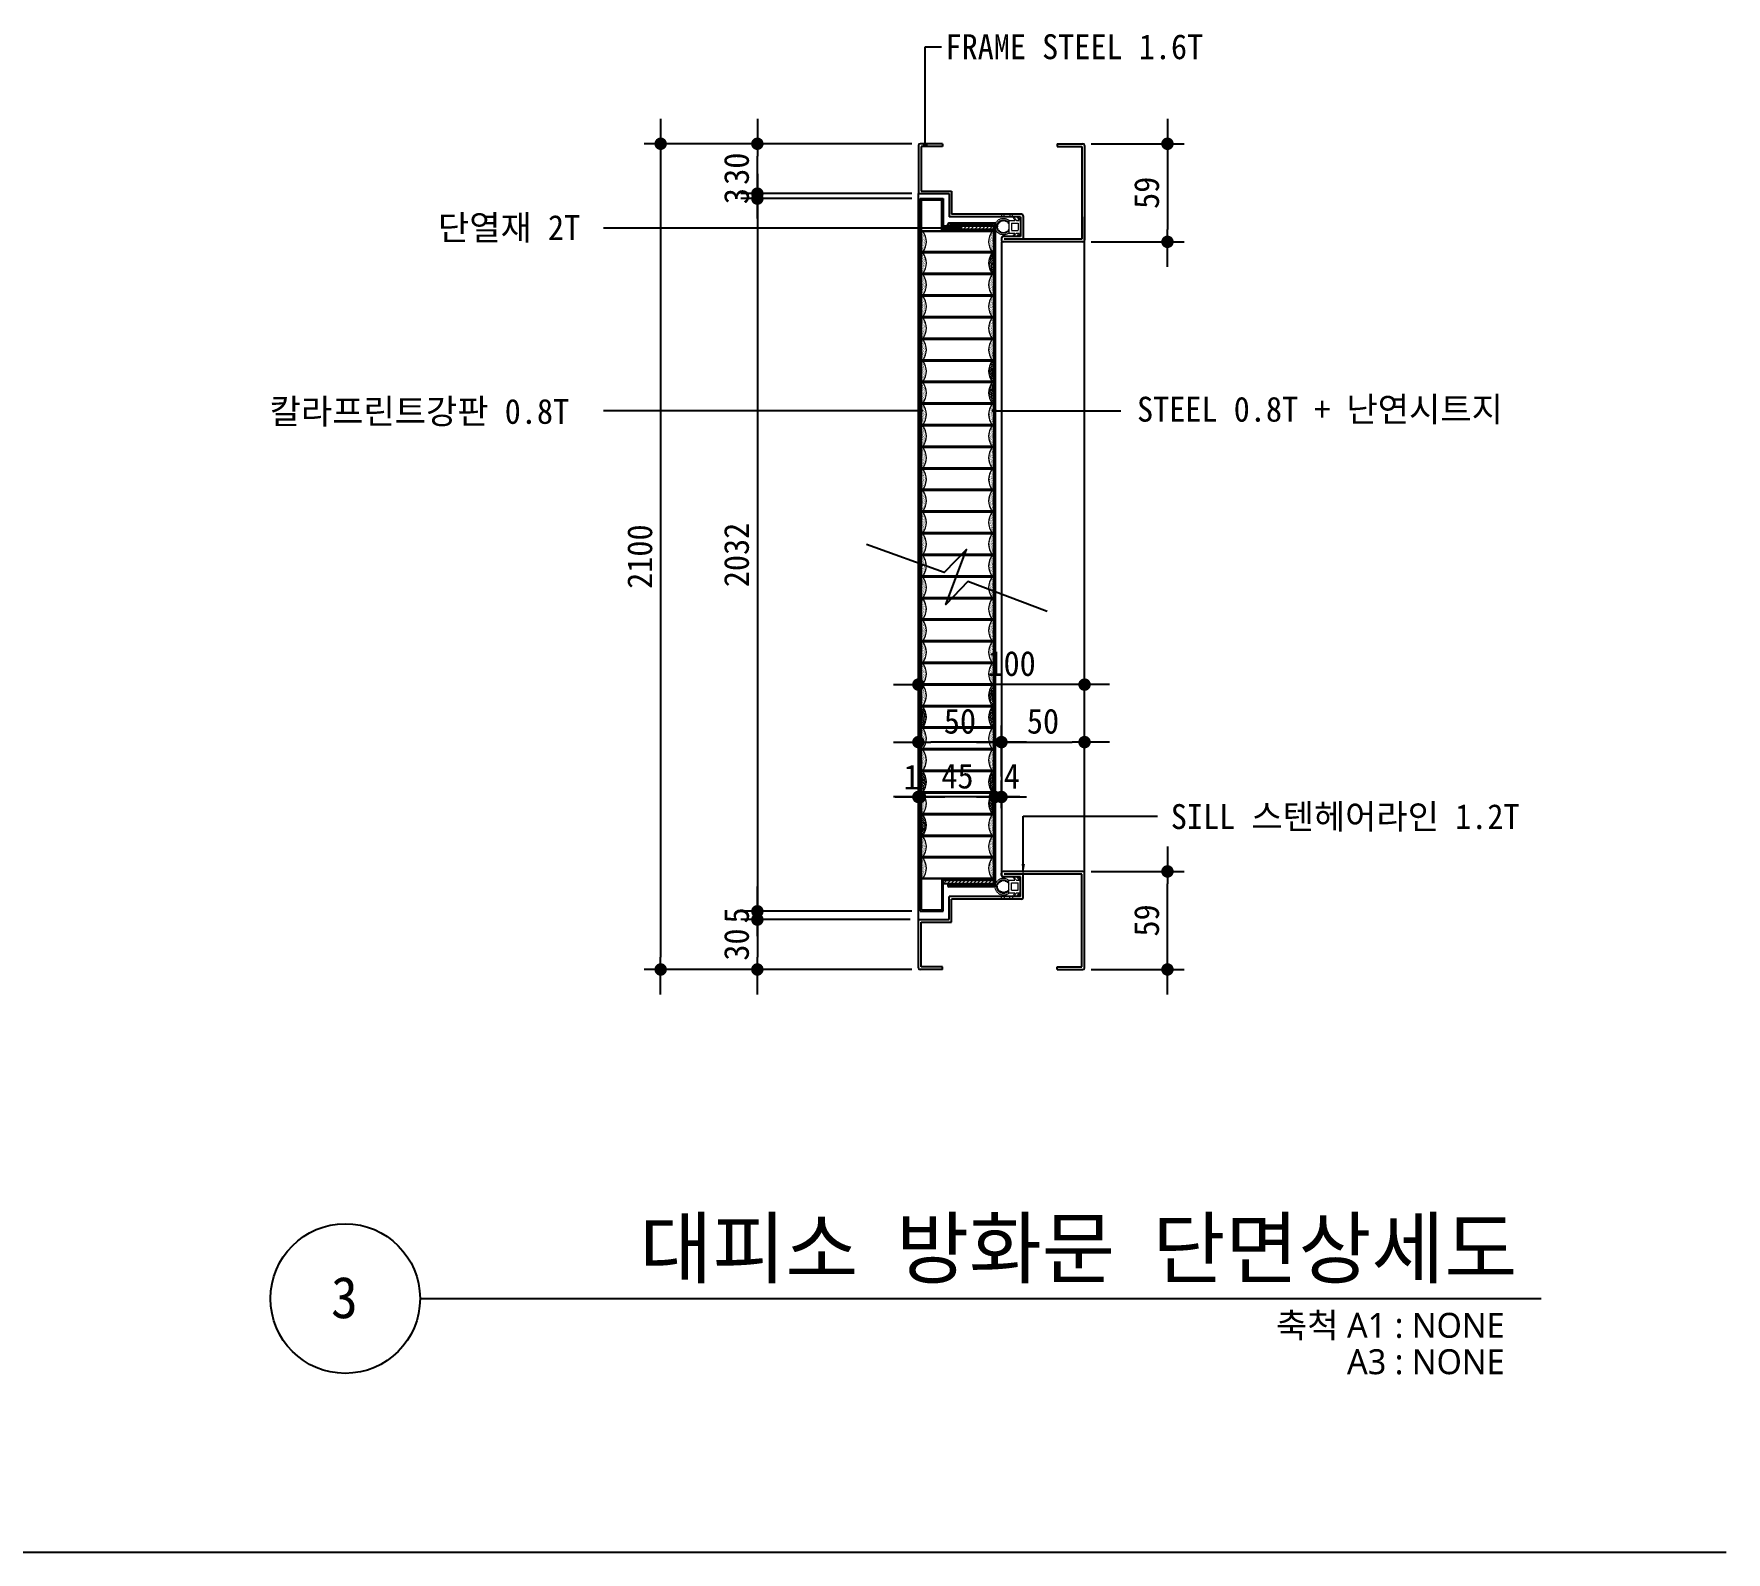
# Model space of a CAD drawing. Header units: millimetres. Extents: x 93288 to 97088, y 35747 to 38508.
# Drawn here: x 95763 to 96782, y 37438 to 38351 of the extents above; entities that cross this region are included whole.
import ezdxf
from ezdxf.enums import TextEntityAlignment as Align

# ---------------------------------------------------------------- set-up
doc = ezdxf.new("R2010")
doc.units = ezdxf.units.MM
doc.linetypes.add('HIDDEN', pattern=[0.375, 0.25, -0.125])
for name, color, linetype, lineweight in [('A-CUTL', 7, 'Continuous', 25), ('A-MKXS-LEAD', 7, 'Continuous', 25), ('A-MKXS-TEXT1', 3, 'Continuous', 25), ('A-XXXX-HATC', 8, 'Continuous', 18), ('A-XXXX-HID', 8, 'HIDDEN', 18), ('A-XXXX-INSL2', 8, 'Continuous', 18), ('A-XXXX-STL', 3, 'Continuous', 25), ('A-XXXX-SYMB', 7, 'Continuous', 25), ('A-XXXX-TXT1', 3, 'Continuous', 25)]:
    doc.layers.add(name, color=color, linetype=linetype, lineweight=lineweight)
doc.layers.add('A-DIMS', color=7, linetype='Continuous')
doc.layers.add('DOOR', color=8, linetype='Continuous')
doc.styles.add('HY울릉도L', font='')
doc.styles.add('돋움체', font='')
doc.styles.add('맑은고딕', font='malgun.ttf')
doc.styles.get('HY울릉도L').set_extended_font_data('HYwulM')
doc.styles.get('돋움체').set_extended_font_data('DotumChe')
doc.dimstyles.new('CDIM', dxfattribs={"dimtxt": 3, "dimasz": 1.5, "dimexe": 2, "dimexo": 1, "dimgap": 1, "dimtad": 1, "dimdec": 0, "dimrnd": 0.5, "dimzin": 0, "dimdsep": 32, "dimlunit": 6, "dimtxsty": 'HY울릉도L', "dimblk1": '_CIDOT', "dimblk2": '_CIDOT', "dimsah": 1, "dimcen": 5.5, "dimclrd": 2, "dimclre": 2, "dimclrt": 7, "dimadec": 0, "dimazin": 0, "dimtfac": 1, "dimtdec": 0, "dimtix": 1, "dimtmove": 2, "dimatfit": 1, "dimldrblk": '_CIDOT', "dimfxl": 1, "dimtolj": 1, "dimtzin": 0, "dimlwd": -1, "dimarcsym": 0})
pattern_1 = [(45, (8370.4876, -2970), (-1.122532015, 1.122532015), [])]

# ---------------------------------------------------------------- blocks, each defined once
blk = doc.blocks.new('_CIDOT')
at = {"color": 0, "linetype": 'ByBlock'}
blk.add_line((2, 0), (-1, 0), dxfattribs=at)
at = {"color": 0, "linetype": 'ByBlock', "const_width": 0.5}
blk.add_lwpolyline([(-0.25, 0, 1), (0.25, 0, 1)], format="xyb", close=True, dxfattribs=at)
blk = doc.blocks.new('*D91')
at = {"layer": 'A-DIMS', "lineweight": -2, "transparency": 16777216}
for p, q in [((96291.8, 38284.9), (96130.7, 38284.9)), ((96291.8, 37788.1), (96130.7, 37788.1))]:
    blk.add_line(p, q, dxfattribs=at)
at = {"layer": 'A-DIMS', "transparency": 16777216}
blk.add_line((96140.7, 38277.4), (96140.7, 37795.6), dxfattribs=at)
at = {"layer": 'A-DIMS', "transparency": 16777216, "xscale": 7.5, "yscale": 7.5, "zscale": 7.5}
for p, rotation in [((96140.7, 38284.9), 90), ((96140.7, 37788.1), 270)]:
    blk.add_blockref('_CIDOT', p, dxfattribs=dict(at, rotation=rotation))
at = {"layer": 'A-DIMS', "color": 3, "transparency": 16777216, "insert": (96128.2, 38036.5), "char_height": 15, "attachment_point": 5, "rotation": 90, "style": '돋움체'}
blk.add_mtext('\\A1;2100', dxfattribs=at)
blk = doc.blocks.new('*D92')
at = {"layer": 'A-DIMS', "lineweight": -2, "transparency": 16777216}
for p, q in [((96291.8, 38251.9), (96188.9, 38251.9)), ((96291.8, 37823.1), (96188.9, 37823.1))]:
    blk.add_line(p, q, dxfattribs=at)
at = {"layer": 'A-DIMS', "transparency": 16777216}
blk.add_line((96198.9, 38244.4), (96198.9, 37830.6), dxfattribs=at)
at = {"layer": 'A-DIMS', "transparency": 16777216, "xscale": 7.5, "yscale": 7.5, "zscale": 7.5}
for p, rotation in [((96198.9, 38251.9), 90), ((96198.9, 37823.1), 270)]:
    blk.add_blockref('_CIDOT', p, dxfattribs=dict(at, rotation=rotation))
at = {"layer": 'A-DIMS', "color": 3, "transparency": 16777216, "insert": (96186.4, 38037.5), "char_height": 15, "attachment_point": 5, "rotation": 90, "style": '돋움체'}
blk.add_mtext('\\A1;2032', dxfattribs=at)
blk = doc.blocks.new('A$C153A5175')
at = {"layer": 'A-XXXX-HATC'}
h = blk.add_hatch(dxfattribs=at)
h.set_pattern_fill('AR-SAND', color=256, scale=0.5, style=0)
h.set_pattern_definition([(37.5, (-2028.2863, -141.4627), (-0.03149668, 0.96341188), [0, -0.76, 0, -0.85, 0, -0.8125]), (7.5, (-2028.2863, -141.4627), (0.88488835, 1.411073), [0, -0.41, 0, -0.685, 0, -0.2625]), (327.5, (-2028.9013, -141.4627), (1.55707093, 0.00282953), [0, -0.25, 0, -0.9, 0, -1.175]), (317.5, (-2028.9013, -141.4627), (1.5030633, 0.4388378), [0, -0.125, 0, -0.59, 0, -0.675])])
h.paths.add_polyline_path([(12.5, 42.4), (12.5, 43.4), (0.5, 43.4), (0.5, 42.4, 0.333333)])
h = blk.add_hatch(dxfattribs=at)
h.set_pattern_fill('AR-SAND', color=256, scale=0.5, style=0)
h.set_pattern_definition([(322.5, (-2028.2863, 184.8627), (-0.03149668, -0.96341188), [0, -0.76, 0, -0.85, 0, -0.8125]), (352.5, (-2028.2863, 184.8627), (0.88488835, -1.411073), [0, -0.41, 0, -0.685, 0, -0.2625]), (32.5, (-2028.9013, 184.8627), (1.55707093, -0.00282953), [0, -0.25, 0, -0.9, 0, -1.175]), (42.5, (-2028.9013, 184.8627), (1.5030633, -0.4388378), [0, -0.125, 0, -0.59, 0, -0.675])])
h.paths.add_polyline_path([(12.5, 1), (12.5, 0), (0.5, 0), (0.5, 1, -0.333333)])
at = {"layer": 'A-XXXX-INSL2'}
for p, q in [((0, 43.4), (0, 0)), ((0.5, 43.4), (0.5, 0)), ((12.5, 43.4), (12.5, 0)), ((13, 43.4), (13, 0))]:
    blk.add_line(p, q, dxfattribs=at)
for centre, start, end in [((6.5, 50.4), 233.1301, 306.8699), ((6.5, -7), 53.1301, 126.8699)]:
    blk.add_arc(centre, 10, start, end, dxfattribs=at)
blk = doc.blocks.new('*D93')
at = {"layer": 'A-DIMS', "lineweight": -2, "transparency": 16777216}
for p, q in [((96399.8, 37847.1), (96455.7, 37847.1)), ((96399.8, 37788.1), (96455.7, 37788.1))]:
    blk.add_line(p, q, dxfattribs=at)
at = {"layer": 'A-DIMS', "transparency": 16777216}
blk.add_line((96445.7, 37795.6), (96445.7, 37839.6), dxfattribs=at)
at = {"layer": 'A-DIMS', "transparency": 16777216, "xscale": 7.5, "yscale": 7.5, "zscale": 7.5}
for p, rotation in [((96445.7, 37847.1), 90), ((96445.7, 37788.1), 270)]:
    blk.add_blockref('_CIDOT', p, dxfattribs=dict(at, rotation=rotation))
at = {"layer": 'A-DIMS', "color": 3, "transparency": 16777216, "insert": (96433.2, 37817.6), "char_height": 15, "attachment_point": 5, "rotation": 90, "style": '돋움체'}
blk.add_mtext('\\A1;59', dxfattribs=at)
blk = doc.blocks.new('*D94')
at = {"layer": 'A-DIMS', "lineweight": -2, "transparency": 16777216}
for p, q in [((96290.8, 37818.1), (96188.9, 37818.1)), ((96291.8, 37788.1), (96188.9, 37788.1))]:
    blk.add_line(p, q, dxfattribs=at)
at = {"layer": 'A-DIMS', "transparency": 16777216}
blk.add_line((96198.9, 37810.6), (96198.9, 37795.6), dxfattribs=at)
at = {"layer": 'A-DIMS', "transparency": 16777216, "xscale": 7.5, "yscale": 7.5, "zscale": 7.5}
for p, rotation in [((96198.9, 37818.1), 90), ((96198.9, 37788.1), 270)]:
    blk.add_blockref('_CIDOT', p, dxfattribs=dict(at, rotation=rotation))
at = {"layer": 'A-DIMS', "color": 3, "transparency": 16777216, "insert": (96186.4, 37803.1), "char_height": 15, "attachment_point": 5, "rotation": 90, "style": '돋움체'}
blk.add_mtext('\\A1;30', dxfattribs=at)
blk = doc.blocks.new('*D95')
at = {"layer": 'A-DIMS', "transparency": 16777216}
for p, q in [((96198.9, 37830.6), (96198.9, 37838.1)), ((96198.9, 37823.1), (96198.9, 37818.1)), ((96198.9, 37810.6), (96198.9, 37803.1))]:
    blk.add_line(p, q, dxfattribs=at)
at = {"layer": 'A-DIMS', "lineweight": -2, "transparency": 16777216}
for p, q in [((96291.8, 37823.1), (96188.9, 37823.1)), ((96290.8, 37818.1), (96188.9, 37818.1))]:
    blk.add_line(p, q, dxfattribs=at)
at = {"layer": 'A-DIMS', "transparency": 16777216, "xscale": 7.5, "yscale": 7.5, "zscale": 7.5}
for p, rotation in [((96198.9, 37818.1), 90), ((96198.9, 37823.1), 270)]:
    blk.add_blockref('_CIDOT', p, dxfattribs=dict(at, rotation=rotation))
at = {"layer": 'A-DIMS', "color": 3, "transparency": 16777216, "insert": (96186.4, 37820.6), "char_height": 15, "attachment_point": 5, "rotation": 90, "style": '돋움체'}
blk.add_mtext('\\A1;5', dxfattribs=at)
blk = doc.blocks.new('*D96')
at = {"layer": 'A-DIMS', "lineweight": -2, "transparency": 16777216}
for p, q in [((96345.8, 37904.2), (96345.8, 37934.9)), ((96395.8, 37904.2), (96395.8, 37934.9))]:
    blk.add_line(p, q, dxfattribs=at)
at = {"layer": 'A-DIMS', "transparency": 16777216}
blk.add_line((96353.3, 37924.9), (96388.3, 37924.9), dxfattribs=at)
at = {"layer": 'A-DIMS', "transparency": 16777216, "xscale": 7.5, "yscale": 7.5, "zscale": 7.5, "rotation": 180}
blk.add_blockref('_CIDOT', (96345.8, 37924.9), dxfattribs=at)
at = {"layer": 'A-DIMS', "transparency": 16777216, "xscale": 7.5, "yscale": 7.5, "zscale": 7.5}
blk.add_blockref('_CIDOT', (96395.8, 37924.9), dxfattribs=at)
at = {"layer": 'A-DIMS', "color": 3, "transparency": 16777216, "insert": (96370.8, 37937.4), "char_height": 15, "attachment_point": 5, "style": '돋움체'}
blk.add_mtext('\\A1;50', dxfattribs=at)
blk = doc.blocks.new('*D97')
at = {"layer": 'A-DIMS', "lineweight": -2, "transparency": 16777216}
for p, q in [((96295.8, 37911.1), (96295.8, 37969.5)), ((96395.8, 37911.1), (96395.8, 37969.5))]:
    blk.add_line(p, q, dxfattribs=at)
at = {"layer": 'A-DIMS', "transparency": 16777216}
blk.add_line((96388.3, 37959.5), (96303.3, 37959.5), dxfattribs=at)
at = {"layer": 'A-DIMS', "transparency": 16777216, "xscale": 7.5, "yscale": 7.5, "zscale": 7.5, "rotation": 180}
blk.add_blockref('_CIDOT', (96295.8, 37959.5), dxfattribs=at)
at = {"layer": 'A-DIMS', "transparency": 16777216, "xscale": 7.5, "yscale": 7.5, "zscale": 7.5}
blk.add_blockref('_CIDOT', (96395.8, 37959.5), dxfattribs=at)
at = {"layer": 'A-DIMS', "color": 3, "transparency": 16777216, "insert": (96351.9, 37972.1), "char_height": 15, "attachment_point": 5, "style": '돋움체'}
blk.add_mtext('\\A1;100', dxfattribs=at)
blk = doc.blocks.new('A$C07D9783C')
at = {"layer": 'A-XXXX-HID'}
for p, q in [((0.1, 13.6), (0, 13.6)), ((0.1, 11.1), (0, 11.1)), ((0.1, 13.9), (2.1, 15.5)), ((0.1, 11.4), (2.1, 13)), ((0.4, 13.5), (2.1, 14.6)), ((0.4, 11), (2.1, 12.1)), ((9.6, 15.5), (2.1, 15.5)), ((9.6, 15.5), (2.1, 15.5)), ((2.1, 13), (2.1, 14.6)), ((2.1, 8.5), (2.1, 12.1)), ((8.1, 14), (3.6, 14)), ((3.6, 10), (3.6, 14)), ((8.1, 10), (8.1, 14)), ((9.6, 15.5), (11.7, 14)), ((11.4, 13.6), (9.6, 14.6)), ((9.6, 13), (9.6, 14.6)), ((9.6, 13), (11.7, 11.5)), ((9.6, 8.5), (9.6, 12.1)), ((11.4, 11.1), (9.6, 12.1)), ((11.7, 13.6), (11.8, 13.7)), ((11.7, 11.1), (11.8, 11.2)), ((9.6, 8.5), (2.1, 8.5)), ((8.1, 10), (3.6, 10))]:
    blk.add_line(p, q, dxfattribs=at)
for centre, radius, start, end in [((0.2, 13.8), 0.2, 129.8056, 219.8056), ((0.2, 11.3), 0.2, 129.8056, 219.8056), ((0.3, 13.7), 0.2, 219.8056, 306.36), ((0.3, 11.2), 0.2, 219.8056, 306.36), ((11.5, 13.7), 0.2, 233.64, 320.1944), ((11.5, 11.2), 0.2, 233.64, 320.1944), ((11.6, 13.8), 0.2, 320.1944, 50.1944), ((11.6, 11.3), 0.2, 320.1944, 50.1944), ((6.2, 5.2), 5.19, 140.3952, 267.2167), ((6.2, 5.2), 4.19, 127.8643, 266.5525), ((1.8, 5.5), 0.689, 286.131, 71.0037), ((2, 4.1), 0.689, 304.131, 89.0037), ((2.1, 6.8), 0.689, 268.131, 53.0037), ((2.5, 2.9), 0.689, 322.131, 107.0037), ((2.8, 8), 0.689, 250.131, 35.0037), ((3.4, 1.9), 0.689, 340.131, 125.0037), ((3.9, 8.9), 0.689, 232.131, 329.2996), ((4.5, 1.2), 0.689, 353.0106, 143.0037), ((5.9, 0.9), 0.689, 18.9963, 162.7588), ((5.7, 5.2), 5.23, 272.4458, 40.5354), ((5.7, 5.2), 4.22, 272.9584, 51.2357), ((7.3, 1.2), 0.689, 36.9963, 181.869), ((8, 9), 0.803, 215.4339, 305.0187), ((8.4, 1.9), 0.689, 54.9963, 199.869), ((9.1, 8), 0.689, 144.9963, 289.869), ((9.3, 2.9), 0.689, 72.9963, 217.869), ((9.7, 6.8), 0.669, 121.5244, 268.9133), ((9.8, 4.1), 0.689, 90.9963, 235.869), ((10, 5.5), 0.689, 108.9963, 253.869)]:
    blk.add_arc(centre, radius, start, end, dxfattribs=at)
blk = doc.blocks.new('*D72')
at = {"layer": 'A-DIMS', "lineweight": -2, "transparency": 16777216}
for p, q in [((96295.8, 37904.2), (96295.8, 37934.9)), ((96345.8, 37904.2), (96345.8, 37934.9))]:
    blk.add_line(p, q, dxfattribs=at)
at = {"layer": 'A-DIMS', "transparency": 16777216}
blk.add_line((96338.3, 37924.9), (96303.3, 37924.9), dxfattribs=at)
at = {"layer": 'A-DIMS', "transparency": 16777216, "xscale": 7.5, "yscale": 7.5, "zscale": 7.5, "rotation": 180}
blk.add_blockref('_CIDOT', (96295.8, 37924.9), dxfattribs=at)
at = {"layer": 'A-DIMS', "transparency": 16777216, "xscale": 7.5, "yscale": 7.5, "zscale": 7.5}
blk.add_blockref('_CIDOT', (96345.8, 37924.9), dxfattribs=at)
at = {"layer": 'A-DIMS', "color": 3, "transparency": 16777216, "insert": (96320.8, 37937.4), "char_height": 15, "attachment_point": 5, "style": '돋움체'}
blk.add_mtext('\\A1;50', dxfattribs=at)
blk = doc.blocks.new('*D73')
at = {"layer": 'A-DIMS', "lineweight": -2, "transparency": 16777216}
for p, q in [((96341.8, 37885.2), (96341.8, 37901.9)), ((96345.8, 37885.2), (96345.8, 37901.9))]:
    blk.add_line(p, q, dxfattribs=at)
at = {"layer": 'A-DIMS', "transparency": 16777216}
for p, q in [((96334.3, 37891.9), (96326.8, 37891.9)), ((96341.8, 37891.9), (96345.8, 37891.9)), ((96353.3, 37891.9), (96360.8, 37891.9))]:
    blk.add_line(p, q, dxfattribs=at)
at = {"layer": 'A-DIMS', "transparency": 16777216, "xscale": 7.5, "yscale": 7.5, "zscale": 7.5, "rotation": 180}
blk.add_blockref('_CIDOT', (96345.8, 37891.9), dxfattribs=at)
at = {"layer": 'A-DIMS', "transparency": 16777216, "xscale": 7.5, "yscale": 7.5, "zscale": 7.5}
blk.add_blockref('_CIDOT', (96341.8, 37891.9), dxfattribs=at)
at = {"layer": 'A-DIMS', "color": 3, "transparency": 16777216, "insert": (96352, 37904.4), "char_height": 15, "attachment_point": 5, "style": '돋움체'}
blk.add_mtext('\\A1;4', dxfattribs=at)
blk = doc.blocks.new('*D74')
at = {"layer": 'A-DIMS', "lineweight": -2, "transparency": 16777216}
for p, q in [((96295.8, 37885.2), (96295.8, 37901.9)), ((96296.8, 37885.2), (96296.8, 37901.9))]:
    blk.add_line(p, q, dxfattribs=at)
at = {"layer": 'A-DIMS', "transparency": 16777216}
for p, q in [((96288.3, 37891.9), (96280.8, 37891.9)), ((96296.8, 37891.9), (96295.8, 37891.9)), ((96304.3, 37891.9), (96311.8, 37891.9))]:
    blk.add_line(p, q, dxfattribs=at)
at = {"layer": 'A-DIMS', "transparency": 16777216, "xscale": 7.5, "yscale": 7.5, "zscale": 7.5, "rotation": 180}
blk.add_blockref('_CIDOT', (96296.8, 37891.9), dxfattribs=at)
at = {"layer": 'A-DIMS', "transparency": 16777216, "xscale": 7.5, "yscale": 7.5, "zscale": 7.5}
blk.add_blockref('_CIDOT', (96295.8, 37891.9), dxfattribs=at)
at = {"layer": 'A-DIMS', "color": 3, "transparency": 16777216, "insert": (96291.7, 37903.9), "char_height": 15, "attachment_point": 5, "style": '돋움체'}
blk.add_mtext('\\A1;1', dxfattribs=at)
blk = doc.blocks.new('*D75')
at = {"layer": 'A-DIMS', "lineweight": -2, "transparency": 16777216}
for p, q in [((96296.8, 37886), (96296.8, 37901.9)), ((96341.8, 37886), (96341.8, 37901.9))]:
    blk.add_line(p, q, dxfattribs=at)
at = {"layer": 'A-DIMS', "transparency": 16777216}
blk.add_line((96334.3, 37891.9), (96304.3, 37891.9), dxfattribs=at)
at = {"layer": 'A-DIMS', "transparency": 16777216, "xscale": 7.5, "yscale": 7.5, "zscale": 7.5, "rotation": 180}
blk.add_blockref('_CIDOT', (96296.8, 37891.9), dxfattribs=at)
at = {"layer": 'A-DIMS', "transparency": 16777216, "xscale": 7.5, "yscale": 7.5, "zscale": 7.5}
blk.add_blockref('_CIDOT', (96341.8, 37891.9), dxfattribs=at)
at = {"layer": 'A-DIMS', "color": 3, "transparency": 16777216, "insert": (96319.3, 37904.4), "char_height": 15, "attachment_point": 5, "style": '돋움체'}
blk.add_mtext('\\A1;45', dxfattribs=at)
blk = doc.blocks.new('*D76')
at = {"layer": 'A-DIMS', "lineweight": -2, "transparency": 16777216}
for p, q in [((96399.8, 38284.9), (96455.7, 38284.9)), ((96399.8, 38225.9), (96455.7, 38225.9))]:
    blk.add_line(p, q, dxfattribs=at)
at = {"layer": 'A-DIMS', "transparency": 16777216}
blk.add_line((96445.7, 38277.4), (96445.7, 38233.4), dxfattribs=at)
at = {"layer": 'A-DIMS', "transparency": 16777216, "xscale": 7.5, "yscale": 7.5, "zscale": 7.5}
for p, rotation in [((96445.7, 38284.9), 90), ((96445.7, 38225.9), 270)]:
    blk.add_blockref('_CIDOT', p, dxfattribs=dict(at, rotation=rotation))
at = {"layer": 'A-DIMS', "color": 3, "transparency": 16777216, "insert": (96433.2, 38255.4), "char_height": 15, "attachment_point": 5, "rotation": 90, "style": '돋움체'}
blk.add_mtext('\\A1;59', dxfattribs=at)
blk = doc.blocks.new('_DOT')
at = {"color": 0, "linetype": 'ByBlock'}
blk.add_line((-0.5, 0), (-1, 0), dxfattribs=at)
at = {"color": 0, "linetype": 'ByBlock', "const_width": 0.5}
blk.add_lwpolyline([(-0.25, 0, 1), (0.25, 0, 1)], format="xyb", close=True, dxfattribs=at)
blk = doc.blocks.new('*D77')
at = {"layer": 'A-DIMS', "lineweight": -2, "transparency": 16777216}
for p, q in [((96291.8, 38284.9), (96188.9, 38284.9)), ((96290.8, 38254.9), (96188.9, 38254.9))]:
    blk.add_line(p, q, dxfattribs=at)
at = {"layer": 'A-DIMS', "transparency": 16777216}
blk.add_line((96198.9, 38262.4), (96198.9, 38277.4), dxfattribs=at)
at = {"layer": 'A-DIMS', "transparency": 16777216, "xscale": 7.5, "yscale": 7.5, "zscale": 7.5}
for p, rotation in [((96198.9, 38284.9), 90), ((96198.9, 38254.9), 270)]:
    blk.add_blockref('_CIDOT', p, dxfattribs=dict(at, rotation=rotation))
at = {"layer": 'A-DIMS', "color": 3, "transparency": 16777216, "insert": (96186.4, 38269.9), "char_height": 15, "attachment_point": 5, "rotation": 90, "style": '돋움체'}
blk.add_mtext('\\A1;30', dxfattribs=at)
blk = doc.blocks.new('*D78')
at = {"layer": 'A-DIMS', "transparency": 16777216}
for p, q in [((96198.9, 38262.4), (96198.9, 38269.9)), ((96198.9, 38254.9), (96198.9, 38251.9)), ((96198.9, 38244.4), (96198.9, 38236.9))]:
    blk.add_line(p, q, dxfattribs=at)
at = {"layer": 'A-DIMS', "lineweight": -2, "transparency": 16777216}
for p, q in [((96291.8, 38254.9), (96188.9, 38254.9)), ((96291.8, 38251.9), (96188.9, 38251.9))]:
    blk.add_line(p, q, dxfattribs=at)
at = {"layer": 'A-DIMS', "transparency": 16777216, "xscale": 7.5, "yscale": 7.5, "zscale": 7.5}
for p, rotation in [((96198.9, 38251.9), 90), ((96198.9, 38254.9), 270)]:
    blk.add_blockref('_CIDOT', p, dxfattribs=dict(at, rotation=rotation))
at = {"layer": 'A-DIMS', "color": 3, "transparency": 16777216, "insert": (96186.4, 38253.4), "char_height": 15, "attachment_point": 5, "rotation": 90, "style": '돋움체'}
blk.add_mtext('\\A1;3', dxfattribs=at)

msp = doc.modelspace()

# ---------------------------------------------------------------- hatches: boundary and pattern name
at = {"layer": 'A-XXXX-HATC'}
h = msp.add_hatch(dxfattribs=at)
h.set_pattern_fill('ANSI31', color=256, scale=0.5, style=0)
h.set_pattern_definition(pattern_1)
h.paths.add_polyline_path([(96339, 38233.3), (96341, 38233.3), (96341, 38235.3), (96310.8, 38235.3), (96310.8, 38233.3)])
h = msp.add_hatch(dxfattribs=at)
h.set_pattern_fill('ANSI31', color=256, scale=0.5, style=0)
h.set_pattern_definition(pattern_1)
h.paths.add_polyline_path([(96341, 37839.7), (96341, 37841.7), (96332, 37841.7), (96310.8, 37841.7), (96310.8, 37839.7)])

# ---------------------------------------------------------------- linework, layer by layer
msp.add_line((96358.9, 37880.4), (96439.8, 37880.4))
msp.add_lwpolyline([(94745, 37437.5), (96781.9, 37437.5)])
at = {"layer": 'A-CUTL'}
msp.add_lwpolyline([(96373.3, 38003.5), (96325.6, 38021.6), (96312.3, 38007.6), (96324.7, 38040.8), (96311.4, 38026.9), (96264.6, 38043.7)], dxfattribs=at)
at = {"layer": 'A-DIMS'}
msp.add_line((96395.8, 37832.1), (96395.8, 38240.9), dxfattribs=at)
at = {"layer": 'A-MKXS-LEAD'}
for p, q in [((96299.9, 38284), (96299.9, 38343.2)), ((96299.9, 38343.2), (96309.7, 38343.2)), ((96320.9, 38234.2), (96106.4, 38234.2)), ((96297.1, 38124.3), (96106.4, 38124.3)), ((96341.5, 38124.3), (96417.6, 38124.3)), ((96358.9, 37846.5), (96358.9, 37880.4))]:
    msp.add_line(p, q, dxfattribs=at)
at = {"layer": 'A-MKXS-LEAD', "const_width": 1.5}
for points in [[(96299.2, 38284.2, 1), (96300.7, 38284.2, 1)], [(96320.1, 38234.2, 1), (96321.6, 38234.2, 1)], [(96296.3, 38124.3, 1), (96297.8, 38124.3, 1)], [(96340.7, 38124.3, 1), (96342.2, 38124.3, 1)]]:
    msp.add_lwpolyline(points, format="xyb", close=True, dxfattribs=at)
at = {"layer": 'A-MKXS-LEAD'}
msp.add_lwpolyline([(96358.9, 37845.5, 2, 2, 0), (96358.9, 37845.5, 0, 2, 0), (96358.9, 37851.5, 2, 2, 0)], format="xyseb", dxfattribs=at)
at = {"layer": 'A-XXXX-HID'}
for p, q in [((96339.8, 38233.3), (96339.8, 38232.5)), ((96339.8, 37841.7), (96339.8, 37842.5))]:
    msp.add_line(p, q, dxfattribs=at)
for points in [[(96347.5, 38240.9), (96347.5, 38242.5), (96345.8, 38242.5), (96345.8, 38240.9)], [(96352.5, 38240.9), (96352.5, 38242.5), (96350.8, 38242.5), (96350.8, 38240.9)], [(96347.5, 37832.1), (96347.5, 37830.5), (96345.8, 37830.5), (96345.8, 37832.1)], [(96352.5, 37832.1), (96352.5, 37830.5), (96350.8, 37830.5), (96350.8, 37832.1)]]:
    msp.add_lwpolyline(points, close=True, dxfattribs=at)
at = {"layer": 'A-XXXX-STL'}
for p, q in [((96295.8, 38283.9), (96295.8, 38254.9)), ((96310.3, 38284.9), (96296.8, 38284.9)), ((96297.4, 38283.3), (96297.4, 38256.4)), ((96310.3, 38283.3), (96297.4, 38283.3)), ((96310.3, 38284.9), (96310.3, 38283.3)), ((96379.3, 38284.9), (96394.8, 38284.9)), ((96379.3, 38284.9), (96379.3, 38283.3)), ((96379.3, 38283.3), (96394.2, 38283.3)), ((96394.2, 38283.3), (96394.2, 38227.5)), ((96395.8, 38283.9), (96395.8, 38226.9)), ((96295.8, 37818.1), (96295.8, 38254.9)), ((96295.8, 38254.9), (96314.3, 38254.9)), ((96297.4, 38256.4), (96315.8, 38256.4)), ((96314.3, 38254.9), (96314.3, 38240.9)), ((96315.8, 38256.4), (96315.8, 38242.5)), ((96357.9, 38242.5), (96315.8, 38242.5)), ((96357.3, 38240.9), (96314.3, 38240.9)), ((96357.3, 38240.9), (96357.3, 38229.1)), ((96358.9, 38241.5), (96358.9, 38227.5)), ((96345.8, 38228.1), (96345.8, 38226.9)), ((96345.8, 38225.9), (96345.8, 37844.9)), ((96357.3, 38229.1), (96346.8, 38229.1)), ((96394.8, 38225.9), (96346.8, 38225.9)), ((96394.2, 38227.5), (96347.4, 38227.5)), ((96394.8, 37847.1), (96346.8, 37847.1)), ((96394.2, 37845.5), (96347.4, 37845.5)), ((96358.9, 37831.5), (96358.9, 37845.5)), ((96394.2, 37789.7), (96394.2, 37845.5)), ((96395.8, 37789.1), (96395.8, 37846.1)), ((96314.3, 37818.1), (96314.3, 37832.1)), ((96357.3, 37832.1), (96314.3, 37832.1)), ((96315.8, 37816.6), (96315.8, 37830.5)), ((96357.9, 37830.5), (96315.8, 37830.5)), ((96295.8, 37789.1), (96295.8, 37818.1)), ((96295.8, 37818.1), (96314.3, 37818.1)), ((96297.4, 37789.7), (96297.4, 37816.6)), ((96297.4, 37816.6), (96315.8, 37816.6)), ((96310.3, 37788.1), (96296.8, 37788.1)), ((96310.3, 37789.7), (96297.4, 37789.7)), ((96310.3, 37788.1), (96310.3, 37789.7)), ((96379.3, 37789.7), (96394.2, 37789.7)), ((96379.3, 37788.1), (96379.3, 37789.7)), ((96379.3, 37788.1), (96394.8, 37788.1))]:
    msp.add_line(p, q, dxfattribs=at)
at = {"layer": 'A-XXXX-STL', "color": 7}
for p, q in [((96345.8, 37844.9), (96345.8, 37846.1)), ((96357.3, 37843.9), (96346.8, 37843.9)), ((96357.3, 37832.1), (96357.3, 37843.9))]:
    msp.add_line(p, q, dxfattribs=at)
at = {"layer": 'A-XXXX-STL'}
for centre, start, end in [((96296.8, 38283.9), 90, 180), ((96394.8, 38283.9), 0, 90), ((96357.9, 38241.5), 0, 90), ((96346.8, 38228.1), 90, 180), ((96346.8, 38226.9), 180, 270), ((96394.8, 38226.9), 270, 0), ((96346.8, 37846.1), 90, 180), ((96394.8, 37846.1), 0, 90), ((96357.9, 37831.5), 270, 0), ((96296.8, 37789.1), 180, 270), ((96394.8, 37789.1), 270, 0)]:
    msp.add_arc(centre, 1, start, end, dxfattribs=at)
at = {"layer": 'A-XXXX-STL', "color": 7}
msp.add_arc((96346.8, 37844.9), 1, 180, 270, dxfattribs=at)
at = {"layer": 'A-XXXX-SYMB'}
msp.add_line((95995.9, 37590.1), (96670.6, 37590.1), dxfattribs=at)
msp.add_circle((95950.9, 37590.1), 45, dxfattribs=at)
at = {"layer": 'DOOR', "color": 6}
for p, q in [((96296.8, 37823.1), (96296.8, 38251.9)), ((96296.8, 38251.9), (96310.8, 38251.9)), ((96297.6, 37823.9), (96297.6, 38251.1)), ((96297.6, 38251.1), (96310, 38251.1)), ((96310, 38232.5), (96310, 38251.1)), ((96310.8, 38251.9), (96310.8, 38233.3)), ((96341, 38232.5), (96310, 38232.5)), ((96341, 38235.3), (96310.8, 38235.3)), ((96341, 38233.3), (96310.8, 38233.3)), ((96313.6, 38235.3), (96313.6, 38236.5)), ((96313.8, 38235.7), (96313.8, 38236.5)), ((96342, 38237.1), (96314.2, 38237.1)), ((96341.8, 38236.9), (96314.2, 38236.9)), ((96341, 38236.1), (96314.6, 38236.1)), ((96331.6, 38235.3), (96331.6, 38236.1)), ((96341, 38236.1), (96341, 37838.9)), ((96341.8, 38236.9), (96341.8, 37838.1)), ((96342, 38237.1), (96342, 37837.9)), ((96310, 37842.5), (96310, 37823.9)), ((96341, 37842.5), (96310, 37842.5)), ((96310.8, 37823.1), (96310.8, 37841.7)), ((96341, 37841.7), (96310.8, 37841.7)), ((96341, 37839.7), (96310.8, 37839.7)), ((96313.6, 37839.7), (96313.6, 37838.5)), ((96313.8, 37839.3), (96313.8, 37838.5)), ((96341.8, 37838.1), (96314.2, 37838.1)), ((96342, 37837.9), (96314.2, 37837.9)), ((96341, 37838.9), (96314.6, 37838.9)), ((96331.6, 37839.7), (96331.6, 37838.9)), ((96296.8, 37823.1), (96310.8, 37823.1)), ((96297.6, 37823.9), (96310, 37823.9))]:
    msp.add_line(p, q, dxfattribs=at)
for centre, radius, start, end in [((96314.2, 38236.5), 0.6, 90, 180), ((96314.2, 38236.5), 0.4, 90, 180), ((96314.2, 38235.7), 0.4, 180, 270), ((96314.2, 37838.5), 0.6, 180, 270), ((96314.2, 37839.3), 0.4, 90, 180), ((96314.2, 37838.5), 0.4, 180, 270)]:
    msp.add_arc(centre, radius, start, end, dxfattribs=at)

# ---------------------------------------------------------------- block references
at = {"color": 7, "rotation": 270}
for name, p in [('A$C153A5175', (96297.6, 38232.5)), ('A$C153A5175', (96297.6, 38219.5)), ('A$C153A5175', (96297.6, 38206.5)), ('A$C153A5175', (96297.6, 38193.5)), ('A$C153A5175', (96297.6, 38180.5)), ('A$C153A5175', (96297.6, 38167.5)), ('A$C153A5175', (96297.6, 38154.5)), ('A$C153A5175', (96297.6, 38141.5)), ('A$C153A5175', (96297.6, 38128.5)), ('A$C153A5175', (96297.6, 38115.5)), ('A$C153A5175', (96297.6, 38102.5)), ('A$C153A5175', (96297.6, 38089.5)), ('A$C153A5175', (96297.6, 38076.5)), ('A$C153A5175', (96297.6, 38063.5)), ('A$C153A5175', (96297.6, 38050.5)), ('A$C153A5175', (96297.6, 38037.5)), ('A$C153A5175', (96297.6, 38024.5)), ('A$C153A5175', (96297.6, 38011.5)), ('A$C153A5175', (96297.6, 37998.5)), ('A$C153A5175', (96297.6, 37985.5)), ('A$C153A5175', (96297.6, 37972.5)), ('A$C153A5175', (96297.6, 37959.5)), ('A$C153A5175', (96297.6, 37946.5)), ('A$C153A5175', (96297.6, 37933.5)), ('A$C153A5175', (96297.6, 37920.5)), ('A$C153A5175', (96297.6, 37907.5)), ('A$C153A5175', (96297.6, 37894.5)), ('A$C153A5175', (96297.6, 37881.5)), ('A$C153A5175', (96297.6, 37868.5)), ('A$C153A5175', (96297.6, 37855.5)), ('A$C07D9783C', (96341.8, 37843.9))]:
    msp.add_blockref(name, p, dxfattribs=at)
at = {"color": 7, "xscale": -1, "rotation": 270}
msp.add_blockref('A$C07D9783C', (96341.8, 38229.1), dxfattribs=at)
at = {"layer": 'A-MKXS-LEAD', "rotation": 180}
for p in [(96299.7, 38284.2), (96320.9, 38234.2), (96297.1, 38124.3)]:
    msp.add_blockref('_DOT', p, dxfattribs=at)
at = {"layer": 'A-MKXS-LEAD', "xscale": -1, "rotation": 180}
msp.add_blockref('_DOT', (96341.5, 38124.3), dxfattribs=at)

# ---------------------------------------------------------------- texts
at = {"layer": 'A-MKXS-TEXT1', "style": '돋움체'}
for s, p in [('FRAME STEEL 1.6T', (96312.1, 38335.8)), ('단열재 2T', (96006.7, 38227)), ('칼라프린트강판 0.8T ', (95905.4, 38116.4)), ('STEEL 0.8T + 난연시트지', (96427.4, 38117.7)), ('SILL 스텐헤어라인 1.2T', (96447.7, 37872.6))]:
    msp.add_text(s, height=15, dxfattribs=at).set_placement(p)
at = {"layer": 'A-XXXX-TXT1', "style": '돋움체'}
msp.add_text('대피소 방화문 단면상세도', height=35, dxfattribs=at).set_placement((96656.3, 37592.4), align=Align.BOTTOM_RIGHT)
msp.add_text('3', height=25, dxfattribs=at).set_placement((95950.4, 37590.6), align=Align.MIDDLE)
at = {"layer": 'A-XXXX-TXT1', "style": '맑은고딕'}
for s, p in [('축척 A1 : NONE', (96648.6, 37581.5)), ('A3 : NONE', (96648.6, 37559.6))]:
    msp.add_text(s, height=15, dxfattribs=at).set_placement(p, align=Align.TOP_RIGHT)

# ---------------------------------------------------------------- dimensions: what is measured, and where the dimension line sits
at = {"layer": 'A-DIMS'}
for base, p1, p2, angle, text, picture, middle in [((96140.7, 37788.1), (96296.8, 38284.9), (96296.8, 37788.1), 270, '2100', '*D91', (96128.2, 38036.5)), ((96198.9, 38284.9), (96295.8, 38254.9), (96296.8, 38284.9), 270, '30', '*D77', (96186.4, 38269.9)), ((96445.7, 38225.9), (96394.8, 38284.9), (96394.8, 38225.9), 270, '59', '*D76', (96433.2, 38255.4)), ((96198.9, 38251.9), (96296.8, 38254.9), (96296.8, 38251.9), 270, '3', '*D78', (96186.4, 38253.4)), ((96198.9, 37823.1), (96296.8, 38251.9), (96296.8, 37823.1), 270, '2032', '*D92', (96186.4, 38037.5)), ((96295.8, 37924.9), (96345.8, 37899.2), (96295.8, 37899.2), 180, '50', '*D72', (96320.8, 37937.4)), ((96296.8, 37891.9), (96341.8, 37881), (96296.8, 37881), 180, '45', '*D75', (96319.3, 37904.4)), ((96445.7, 37847.1), (96394.8, 37788.1), (96394.8, 37847.1), 90, '59', '*D93', (96433.2, 37817.6)), ((96198.9, 37818.1), (96296.8, 37823.1), (96295.8, 37818.1), 270, '5', '*D95', (96186.4, 37820.6)), ((96198.9, 37788.1), (96295.8, 37818.1), (96296.8, 37788.1), 270, '30', '*D94', (96186.4, 37803.1))]:
    dim = msp.add_linear_dim(base=base, p1=p1, p2=p2, angle=angle, text=text, dimstyle='CDIM', override={"dimscale": 5, "dimtxsty": '돋움체', "dimclrd": 256, "dimclre": 256, "dimclrt": 3}, dxfattribs=at)
    dim.commit()
    dim.dimension.update_dxf_attribs({"geometry": picture, "text_midpoint": middle})
for base, p1, p2, text, picture, middle in [((96295.8, 37959.5), (96395.8, 37906.1), (96295.8, 37906.1), '100', '*D97', (96351.9, 37972.1)), ((96295.8, 37891.9), (96296.8, 37880.2), (96295.8, 37880.2), '1', '*D74', (96291.7, 37903.9)), ((96345.8, 37891.9), (96341.8, 37880.2), (96345.8, 37880.2), '4', '*D73', (96352, 37904.4))]:
    dim = msp.add_linear_dim(base=base, p1=p1, p2=p2, angle=180, text=text, dimstyle='CDIM', override={"dimscale": 5, "dimtxsty": '돋움체', "dimclrd": 256, "dimclre": 256, "dimclrt": 3}, dxfattribs=at)
    dim.commit()
    dim.dimension.update_dxf_attribs({"geometry": picture, "text_midpoint": middle, "dimtype": 160})
dim = msp.add_linear_dim(base=(96395.8, 37924.9), p1=(96345.8, 37899.2), p2=(96395.8, 37899.2), text='50', dimstyle='CDIM', override={"dimscale": 5, "dimtxsty": '돋움체', "dimclrd": 256, "dimclre": 256, "dimclrt": 3}, dxfattribs=at)
dim.commit()
dim.dimension.update_dxf_attribs({"geometry": '*D96', "text_midpoint": (96370.8, 37937.4)})

doc.saveas('drawing.dxf')
